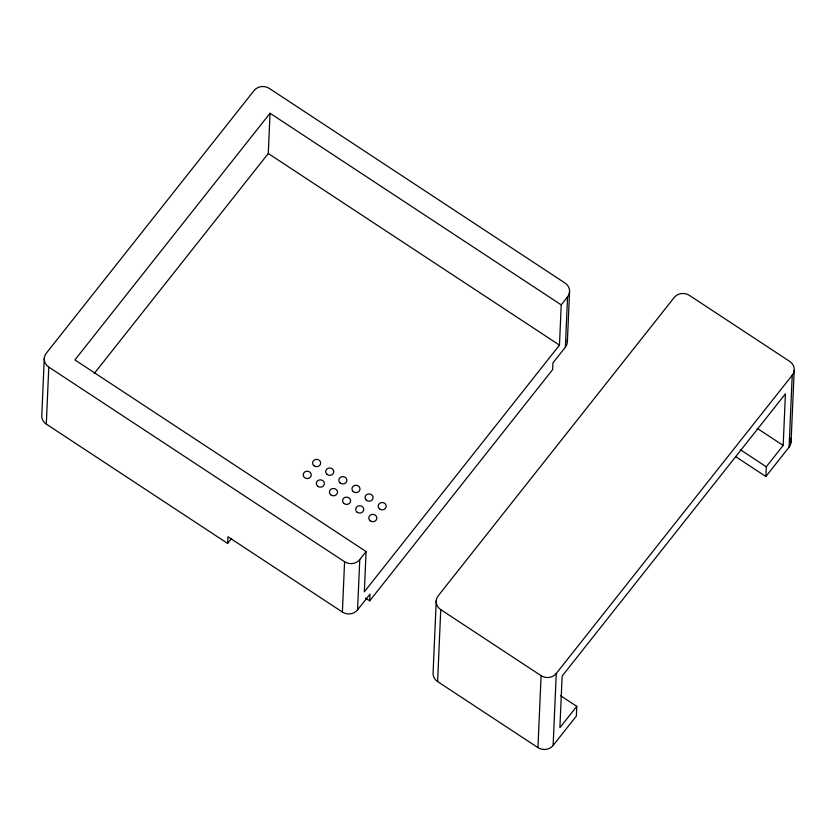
<?xml version="1.0" encoding="UTF-8"?>
<svg xmlns="http://www.w3.org/2000/svg" width="836" height="836" viewBox="0 0 836 836"><rect width="100%" height="100%" fill="white"/><g stroke="black" fill="none" stroke-linecap="round" stroke-linejoin="round"><path stroke-width="1.25" d="M44.287 358.038L41.8 415.053A10.889 9.896 2.5 0 0 46.304 424.103L227.643 543.442L231.551 538.499M46.304 424.103L48.791 367.088A10.889 9.896 2.5 0 1 46.273 353.252L254.071 90.57A10.889 9.896 2.5 0 1 269.255 88.386L565.042 283.038A10.889 9.896 2.5 0 1 567.56 296.874L565.366 347.18L552.93 362.897L552.638 369.606L369.7 600.865L365.342 597.991M227.643 543.442L227.935 536.733L342.384 612.046A10.889 9.896 2.5 0 0 357.568 609.862L369.993 594.156L369.7 600.865M94.196 373.556L268.283 153.5L270.038 113.247L561.228 304.879L559.472 345.122L364.339 591.794L366.095 551.551L74.906 359.919L270.038 113.247M342.384 612.046L344.578 561.74L48.791 367.088M357.568 609.862L359.762 559.556L366.095 551.551M436.246 600.582L433.1 672.531A10.889 9.896 2.5 0 0 437.604 681.57L537.945 747.614A10.889 9.896 2.5 0 0 553.129 745.43L576.349 716.076L576.777 706.357L560.528 695.657M437.604 681.57L440.75 609.622A10.889 9.896 2.5 0 1 438.221 595.796L674.171 297.532A10.889 9.896 2.5 0 1 689.355 295.359L789.696 361.392A10.889 9.896 2.5 0 1 792.225 375.218L789.079 447.166L765.86 476.52L735.534 456.56M537.945 747.614L541.091 675.666L440.75 609.622M567.341 342.394L569.546 292.088M553.129 745.43L556.274 673.482L792.225 375.218M765.86 476.52L766.288 466.791L783.175 445.442L785.422 393.798L562.147 676.052L559.89 727.696L576.777 706.357M791.055 442.38L794.2 370.432M561.228 304.879L567.56 296.874M757.176 428.345L783.175 445.442M740.288 449.684L766.288 466.791M268.283 153.5L559.472 345.122M359.762 559.556A10.889 9.896 2.5 0 1 344.578 561.74M567.247 339.813A10.889 9.896 2.5 0 1 565.366 347.18M556.274 673.482A10.889 9.896 2.5 0 1 541.091 675.666M790.49 438.127A10.889 9.896 2.5 0 1 789.079 447.166M353.22 491.568A4.034 3.668 2.5 0 0 359.898 489.771A4.034 3.668 2.5 0 0 354.798 485.402A4.034 3.668 2.5 0 0 353.22 491.568M340.106 482.936A4.034 3.668 2.5 0 0 346.783 481.139A4.034 3.668 2.5 0 0 341.684 476.771A4.034 3.668 2.5 0 0 340.106 482.936M379.45 508.831A4.034 3.668 2.5 0 0 386.127 507.034A4.034 3.668 2.5 0 0 381.028 502.666A4.034 3.668 2.5 0 0 379.45 508.831M326.98 474.305A4.034 3.668 2.5 0 0 333.668 472.507A4.034 3.668 2.5 0 0 328.569 468.129A4.034 3.668 2.5 0 0 326.98 474.305M317.607 486.165A4.034 3.668 2.5 0 0 324.284 484.368A4.034 3.668 2.5 0 0 319.185 479.989A4.034 3.668 2.5 0 0 317.607 486.165M330.722 494.797A4.034 3.668 2.5 0 0 337.399 493A4.034 3.668 2.5 0 0 332.3 488.621A4.034 3.668 2.5 0 0 330.722 494.797M304.482 477.534A4.034 3.668 2.5 0 0 311.17 475.736A4.034 3.668 2.5 0 0 306.07 471.358A4.034 3.668 2.5 0 0 304.482 477.534M313.866 465.673A4.034 3.668 2.5 0 0 320.543 463.875A4.034 3.668 2.5 0 0 315.444 459.497A4.034 3.668 2.5 0 0 313.866 465.673M343.836 503.429A4.034 3.668 2.5 0 0 350.514 501.631A4.034 3.668 2.5 0 0 345.414 497.253A4.034 3.668 2.5 0 0 343.836 503.429M356.951 512.06A4.034 3.668 2.5 0 0 363.629 510.263A4.034 3.668 2.5 0 0 358.529 505.885A4.034 3.668 2.5 0 0 356.951 512.06M370.066 520.692A4.034 3.668 2.5 0 0 376.754 518.895A4.034 3.668 2.5 0 0 371.654 514.516A4.034 3.668 2.5 0 0 370.066 520.692M366.335 500.2A4.034 3.668 2.5 0 0 373.013 498.402A4.034 3.668 2.5 0 0 367.913 494.034A4.034 3.668 2.5 0 0 366.335 500.2"/></g></svg>
